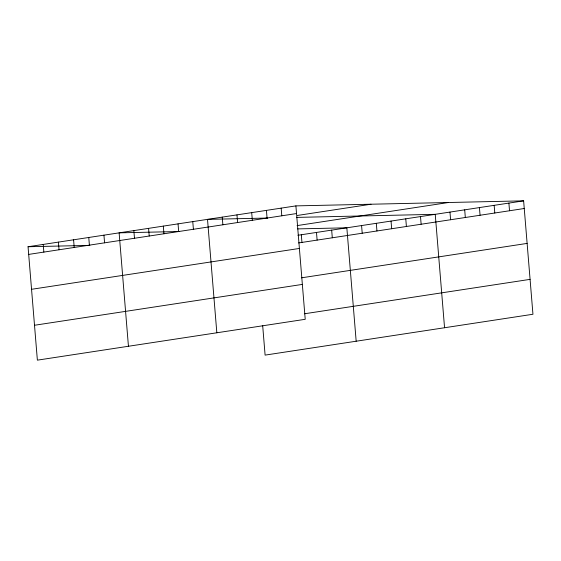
<?xml version="1.0" encoding="UTF-8"?>
<svg xmlns="http://www.w3.org/2000/svg" width="561" height="561" viewBox="0 0 561 561"><rect width="100%" height="100%" fill="white"/><g stroke="black" fill="none" stroke-linecap="round" stroke-linejoin="round"><path stroke-width="0.84" d="M295.899 205.887L305.219 319.3L37.377 360.155L28.05 246.742L295.899 205.887L523.623 200.845L532.95 314.258L265.101 355.113L262.667 325.45M28.681 254.406L296.524 213.552M297.386 215.459L371.045 204.225M297.071 225.606L448.477 202.507M297.94 235.269L523.623 200.845M298.571 242.934L524.255 208.51M31.549 289.301L299.399 248.446M301.439 277.828L527.123 243.404M34.509 325.261L302.351 284.406M304.399 313.788L530.082 279.364M267.625 218.04L207.507 219.372L216.834 332.785M296.425 217.402L435.238 214.33L444.557 327.743M179.239 231.518L119.121 232.85L128.441 346.263M297.582 228.902L346.845 227.808L356.172 341.221M28.05 246.742L89.837 245.374M508.897 203.089L509.521 210.761M494.164 205.34L494.795 213.005M479.431 207.584L480.062 215.249M464.697 209.835L465.328 217.5M449.971 212.079L450.595 219.744M420.505 216.574L421.136 224.239M405.771 218.818L406.402 226.49M391.045 221.069L391.669 228.734M376.312 223.313L376.943 230.978M361.579 225.564L362.21 233.229M331.67 230.122L332.301 237.787M316.488 232.436L317.119 240.108M301.313 234.757L301.944 242.422M281.166 208.131L281.797 215.796M266.433 210.382L267.064 218.047M251.7 212.626L252.331 220.291M236.973 214.877L237.598 222.542M222.24 217.121L222.871 224.786M192.774 221.616L193.405 229.281M178.047 223.86L178.671 231.525M163.314 226.111L163.945 233.776M148.581 228.355L149.212 236.02M133.848 230.606L134.479 238.271M103.939 235.164L104.57 242.829M88.764 237.478L89.395 245.143M73.582 239.799L74.213 247.464M58.407 242.114L59.038 249.778M43.225 244.428L43.856 252.092"/></g></svg>
